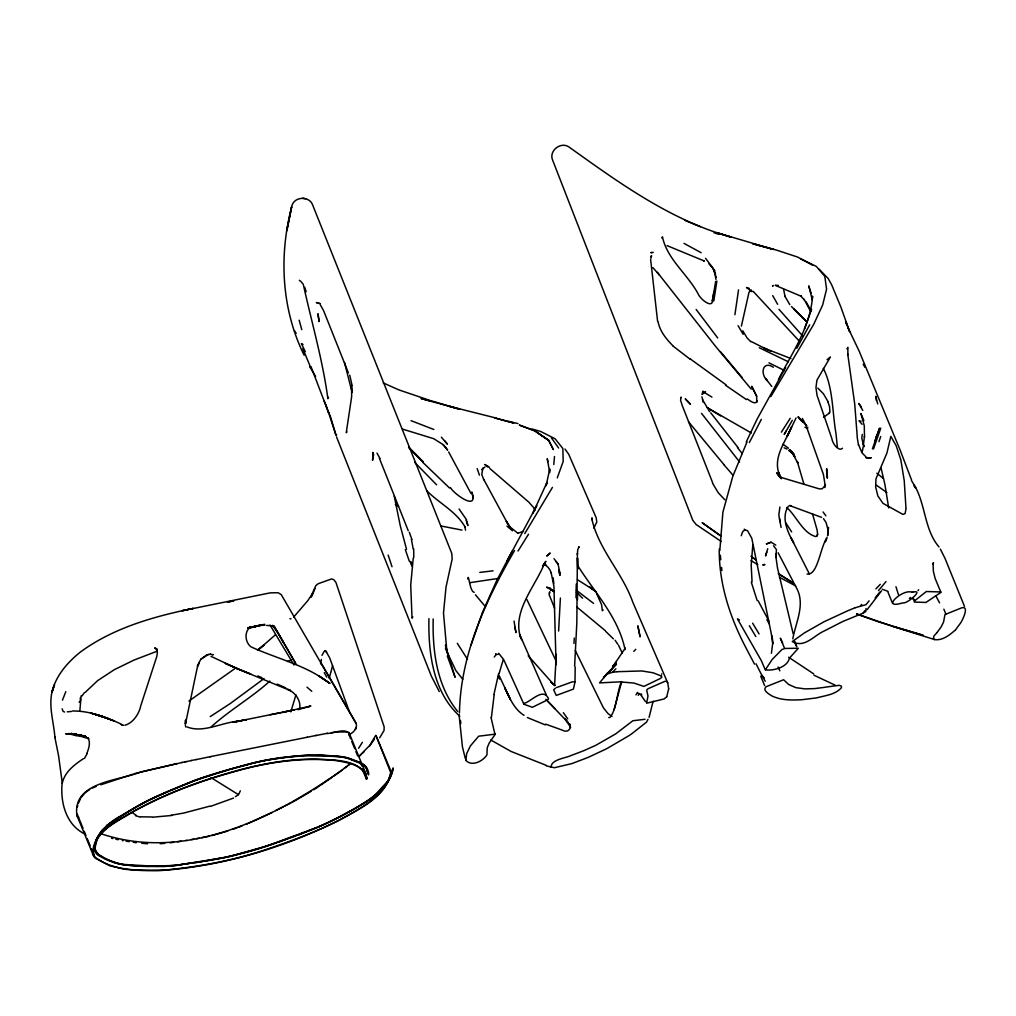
<?xml version="1.0" encoding="UTF-8"?>
<svg xmlns="http://www.w3.org/2000/svg" width="1016" height="1016" viewBox="0 0 1016 1016"><rect width="100%" height="100%" fill="white"/><g stroke="black" fill="none" stroke-linecap="round" stroke-linejoin="round"><path stroke-width="1.5" d="M577.558 593.026L577.507 599.808M549.745 471.411L549.77 468.973L546.075 485.775M905.98 509.016L905.078 513.613L902.919 514.413L882.955 503.326L877.849 495.922L875.665 487.045L875.982 478.815L886.943 452.971L890.842 436.359L896.175 445.719L900.836 459.829L904.253 480.847L905.967 508.165M348.882 733.171C344.348 727.824 333.261 733.679 326.809 733.476M576.263 584.086L575.983 597.7M578.612 547.395L579.133 546.697L577.736 549.694L577.38 554.33L577.405 553.606L576.834 622.77L574.624 665.963M185.445 723.798L185.534 720.052L185.407 724.04M668.68 688.873L667.741 682.917L632.828 602.272C622.44 572.656 598.399 549.339 591.782 518.592L591.782 519.62L592.049 517.728M185.42 724.154L197.193 667.931L199.326 662.686M575.208 666.928L574.98 682.117L573.405 689.115L556.285 695.427L553.682 689.813L555.549 688.061M776.351 550.583L775.983 557.454L775.703 553.784M558.61 631.05L560.388 598.03M573.976 643.471L574.281 638.061M668.668 688.912L666.75 696.633M824.903 487.566L825.094 485.026M373.139 452.577L372.542 460.337L373.672 454.546L372.567 452.463M554.558 685.635L556.285 654.38L556.07 664.731L553.91 586.168L551.18 572.859M752.78 545.198L751.192 565.137L752.056 581.876M459.461 712.902C460.477 654.495 485.927 600.177 514.591 550.494M812.356 298.564L812.559 296.075C810.514 326.746 792.188 352.831 778.447 379.387M553.796 464.541L554.495 456.552M94.628 846.887L96.368 839.673A106.477 37.465 -22.3 0 1 97.32 837.413L102.006 830.237L107.493 825.322M95.326 846.658L97.041 839.483A108.979 38.341 -22.3 0 1 97.714 837.844L98.971 835.355M352.019 392.582L351.549 385.28L351.65 396.672L346.253 432.714L346.951 431.876M651.104 258.026L651.561 255.664L650.685 256.743M827.722 535.407L828.535 527.355M661.721 673.786L661.784 674.243M549.224 595.249L549.631 591.858L549.364 593.496M863.6 443.522L864.464 436.258M465.874 759.841L466.636 753.999A28.854 10.147 -22.3 0 1 466.979 752.996L470.37 745.935L478.688 736.194L495.364 734.123L489.496 742.569A32.042 11.278 -22.3 0 0 488.925 743.712L487.515 747.001A22.314 7.849 -22.3 0 0 487.236 747.84L486.918 754.939C482.994 761.086 472.084 766.877 466.001 760.565L465.874 759.981M81.115 695.871L79.921 710.159M715.975 279.438L714.362 271.386L715.556 274.434L712.686 268.059M816.902 380.378L815.975 387.464L817.042 395.364L831.863 438.607C832.663 444.5 839.419 451.853 842.48 448.246M413.258 558.038L410.718 585.013L412.039 618.211L412.826 616.903M779.907 507.022L778.827 515.087L781.075 527.456M734.911 314.693L738.543 289.877M713.816 300.926L716.877 281.064M715.658 281.381L712.33 301.269L713.943 291.706M494.17 694.69L491.414 717.423M827.583 535.61L828.256 531.825M473.113 497.929L471.805 491.998C479.019 512.102 454.063 494.144 450.431 487.591M320.573 663.842L321.374 659.473M712.635 299.149C713.384 309.677 700.608 299.644 698.17 293.967C687.857 274.422 666.94 259.093 662.457 236.791L661.886 238.049M862.203 451.93L863.714 444.513M336.296 435.699L336.537 434.569M392.862 768.261C391.211 779.882 382.791 788.822 374.091 795.972A56.502 19.876 -22.3 0 1 368.224 800.367L355.079 808.482A162.306 57.099 -22.3 0 1 337.947 817.728L327.495 822.846A104.343 36.716 -22.3 0 1 318.91 826.694L266.738 846.049L230.746 856.145A129.273 45.491 -22.3 0 1 223.558 857.72L176.2 865.353L147.879 866.381A408.013 143.561 -22.3 0 1 137.947 865.962C124.371 865.48 110.325 863.092 98.819 855.447M493.928 694.436L498.678 673.494M77.762 805.345L77.254 807.301M78.321 803.516L80.645 798.284M365.747 773.455C354.8 758.952 333.172 760.159 316.84 759.104C283.134 758.571 249.961 766.242 217.945 776.16C186.449 785.863 155.562 798.297 127.076 814.972C112.649 823.532 93.18 833.552 92.748 852.894A56.452 19.863 -22.3 0 0 95.263 858.114L109.753 865.746L124.282 869.201A337.757 118.834 -22.3 0 0 158.61 870.674C221.285 866.648 282.537 848.055 338.76 820.534C358.965 809.053 385.978 797.509 391.35 772.173L375.933 735.381L390.652 772.401C388.671 785.52 378.473 795.147 368.389 802.767C338.087 823.519 303.492 836.854 268.897 848.576C235.064 860.247 199.619 866.75 164.046 870.115C141.11 870.077 115.468 872.109 95.923 857.796A55.537 19.533 -22.3 0 1 93.447 852.64C94.297 830.555 118.199 821.233 134.036 811.263C165.303 794.093 198.933 781.406 233.286 771.97C266.446 762.33 301.269 757.072 335.801 760.552C347.256 762.597 364.795 764.756 366.382 779.069L367.043 778.256L365.747 773.455L348.869 732.307M792.81 638.823C795.706 622.757 805.218 604.952 796.988 588.899L778.116 552.78M331.025 671.767L332.55 665.62M649.084 717.36L653.11 701.231M862.267 434.454L861.809 438.137L863.295 444.183M546.367 484.683L546.938 482.498L532.943 513.144L536.753 505.638L507.187 560.553M614.121 709.638L621.538 682.231M62.471 700.126L65.811 691.68M329.171 678.307L330.772 672.478M523.621 703.923L523.773 703.415C530.593 702.31 542.976 686.867 548.386 698.437A2.959 1.041 -22.3 0 1 547.383 699.948L532.359 707.288L523.913 704.228L503.631 659.511L498.615 653.25M621.5 681.711C616.864 691.68 616.547 710.336 609.841 717.512L608.724 717.563M499.059 673.71L503.25 659.689M290.817 711.886L295.961 694.804M767.728 548.704L765.556 555.942L766.763 552.158M872.414 448.945L879.564 428.142L874.801 441.109M875.728 438.468L876.567 435.889M880.72 436.537L878.942 441.668M471.005 645.211L482.46 612.394L496.608 580.784L512.255 551.015M873.557 448.869L880.77 428.142M574.891 681.825L572.275 681.863L556.755 687.502M705.548 391.579L702.031 394.487L702.907 391.096M741.248 535.724L742.709 531.609L744.931 529.844L747.598 530.784L751.789 538.29L771.385 634.2L772.668 643.636L771.411 653.301M557.263 477.888L563.194 461.429L562.851 448.526L555.142 438.81L540.728 431.495L532.016 428.968M804.482 328.892L811.593 309.309M86.804 753.504C88.735 748.678 90.894 742.633 87.922 737.794L88.748 738.708L71.056 733.4L85.23 736.613M375.641 735.508L369.786 745.376L358.775 756.501M827.075 537.286L825.221 541.896L826.592 538.582C820.395 546.976 817.664 576.021 807.072 574.027M747.027 441.897L732.765 476.415L722.909 512.115L719.823 550.57M545.655 724.141L562.305 730.136C567.322 733.209 572.135 729.12 569.481 723.671L570.598 727.583M666.725 696.709L664.21 698.919L646.595 703.224L647.789 697.128A72.377 25.463 -22.3 0 0 647.903 695.541L646.646 690.258L647.865 688.823L664.756 681.368L666.636 681.215L667.715 682.866M311.366 597.179L315.011 588.569M311.544 595.236L315.874 585.597L318.173 583.73L331.597 578.93L333.82 579.704L335.915 582.371L384.15 726.859L384.035 730.517L379.692 737.794M746.214 441.985L757.149 419.036L785.647 367.462M76.81 734.746L75.895 735.813L80.988 735.33L65.583 733.692L82.207 735.66L72.022 733.793L85.458 736.359M594.487 527.202L593.788 528.104L596.811 522.008L596.176 517.728L568.731 454.292L564.972 449.047M197.244 666.153L200.8 659.295L208.369 654.418M749.351 442.544L761.34 419.354M796.061 417.995L786.968 436.639L791.578 426.936C785.419 442.036 772.376 457.67 779.488 474.942L778.764 472.491L781.38 478.701M482.93 467.995L481.762 474.447L483.73 479.679M374.472 739.089L369.57 746.087M321.983 655.371L324.104 651.434M817.258 379.578L830.44 356.934L827.037 359.664M81.14 797.344L85.192 792.658L89.687 789.521M796.785 348.323L809.676 324.815M84.455 758.457L87.211 753.491M825.525 485.102L822.198 488.772L819.315 488.887L782.155 477.749L778.802 476.123L776.707 472.757L780.961 478.46M792.302 420.306L784.225 434.442L786.244 430.911M552.437 487.388L524.751 533.603M781.38 432.156L790.232 418.275M388.137 780.491L393.205 768.147C391.693 779.005 384.162 787.616 376.136 794.487A59.296 20.866 -22.3 0 1 364.922 802.742L349.898 811.543M770.801 396.634L813.676 324.396L822.63 305.067L826.58 289.154L824.789 276.301L816.293 266.395L800.621 258.813M99.339 834.72L99.72 834.085M635.978 694.88L637.489 692.391M467.69 578.968C468.732 571.703 469.582 592.112 474.243 592.277M518.033 551.053L528.498 534.238M358.61 748.259L362.369 742.328M638.226 695.325L639.305 693.636L638.277 693.217M387.871 780.936L375.603 794.499A58.268 20.498 -22.3 0 1 365.493 802.03L360.439 805.18A100.736 35.446 -22.3 0 1 357.81 806.742L356.197 807.682M312.522 593.585L307.784 600.659L293.573 617.207M82.093 695.897L84.29 692.798M79.134 702.272L80.543 700.291L80.213 697.967M793.648 542.417L793.458 542.849M211.379 726.732C229.489 710.197 251.562 697.675 269.9 681.076M854.977 607.822L848.627 610.387A12.383 4.356 -22.3 0 0 847.954 610.667L824.776 621.411A34.163 12.027 -22.3 0 0 823.519 622.046L804.431 632.879L792.239 641.579C804.786 648.551 813.854 635.368 824.509 630.847L842.924 621.411L863.079 613.156L864.857 610.667M543.433 564.769L545.884 561.353L543.344 565.226L544.652 563.067C535.14 586.88 512.013 610.972 520.611 637.578M542.582 565.963C545.02 562.254 550.304 569.354 551.358 573.24M936.892 632.689L940.956 627.19A22.314 7.849 -22.3 0 0 941.476 626.288L943.127 622.935A32.106 11.303 -22.3 0 0 943.597 621.817L944.969 614.553L962.025 607.708C969.188 606.019 963.066 618.757 961.39 621.652A28.854 10.147 -22.3 0 1 960.78 622.719L955.612 629.717M867.118 609.689L881.558 590.842M612.953 666.356L616.204 662.28L612.457 667.055L625.297 648.081L625.005 649.592C618.706 617.842 595.02 592.899 578.206 566.395M494.22 657.022L496.291 654.444L498.018 654.355M875.144 597.852L879.843 592.061M855.307 607.695L866.013 604.634L869.112 600.837M328.562 397.243L327.876 398.64C322.783 360.604 311.798 322.859 303.492 285.28M878.484 590.614L886.003 581.596M917.981 590.601L918.693 589.763M860.628 605.676L861.682 604.469M85.204 692.353L97.663 680.618L114.237 669.722L133.96 660.095L157.201 651.167M604.545 676.681L616.521 664.096L603.567 677.736L607.949 672.63L599.554 682.904L619.836 681.863L634.035 683.082L643.89 686.397L660.438 678.447L661.848 677.24L661.403 676.046M788.429 506.159C781.075 516.954 787.21 531.228 792.963 541.706L790.854 537.464L809.231 573.659M936.701 632.904L933.907 636.054L933.437 638.226L934.53 639.572C942.607 640.842 949.808 634.873 955.485 629.895M875.906 588.886L880.288 584.302M606.336 674.345L612.343 668.249M633.781 651.37L635.787 649.313M846.95 348.92L847.877 347.409L847.865 354.825L847.75 354.038L854.735 404.101L857.288 437.197M606.489 674.243L612.254 672.351L615.861 668.858M362.534 753.224L364.134 751.713M680.657 397.802L681.152 397.104L680.58 400.291L682.282 405.638L712.66 482.752M275.336 634.848L258.851 649.313M361.518 754.177L359.245 756.285M484.924 467.017L481.698 469.697M106.921 825.805L100.139 833.438C186.881 863.13 278.028 816.496 347.358 766.191M106.667 825.589L119.189 817.194M258.826 649.326L264.16 644.804L257.556 650.342M348.171 765.34L349.225 764.464M349.885 764.134L344.068 768.375M550.723 590.626L551.828 589.712M83.401 758.698C73.85 765.035 63.513 772.909 61.951 785.114C60.693 803.847 66.51 824.84 84.531 833.882M107.252 825.094L136.423 806.628A107.048 37.668 -22.3 0 1 158.356 795.49L169.621 790.638M264.058 678.574L230.149 703.631L210.21 716.623M234.607 668.795L188.925 701.053M200.8 659.295L206.845 654.825L210.502 654.228M342.024 770.23L333.426 776.364M320.103 785.558L332.283 777.151M932.917 563.893L933.513 562.699L932.612 564.248L933.12 563.74L933.348 571.271L935.126 578.409L940.943 592.379L925.919 602.45L914.451 602.069A2.959 1.041 -22.3 0 1 914.768 600.735L926.325 591.515L940.816 591.96M909.371 598.373L910.641 597.497M823.671 417.246L829.551 412.915L829.107 413.449L829.92 411.696L829.539 406.578L827.786 401.587M348.78 734.632C353.67 732.955 358.61 727.316 355.524 722.084L321.551 663.842M313.766 789.762L318.986 786.333M311.048 791.362L292.862 801.954M235.382 796.671L238.506 794.677L240.347 790.867M765.759 686.981C762.394 690.55 768.96 693.966 771.525 695.731C780.618 700.329 791.223 700.253 801.141 699.745A19.406 6.833 -22.3 0 0 802.043 699.694L815.835 697.992A15.57 5.474 -22.3 0 0 816.75 697.827C825.081 695.604 835.457 694.627 841.375 687.743L841.426 686.181L839.254 685.317L825.538 687.146A12.509 4.407 -22.3 0 1 824.827 687.273L824.725 687.299A17.107 6.02 -22.3 0 1 823.836 687.426L816.483 688.365A37.16 13.081 -22.3 0 1 814.146 688.619L804.926 688.886L795.82 687.642L788.657 684.492L783.603 679.742L766.445 686.575M119.837 816.788L136.728 806.768A106.337 37.414 -22.3 0 1 158.534 795.693M397.218 506.311L398.539 506.222L395.973 504.838M355.663 807.987L349.593 811.403M603.161 609.956L602.348 610.692L601.612 604.774L596.557 593.306M751.23 289.877L748.995 292.329L741.401 326.123M607.098 748.487L628.866 735.724A76.416 26.886 -22.3 0 0 631.927 733.628L646.481 722.173L648.018 719.328M606.425 748.843L589.496 756.768A19.469 6.858 -22.3 0 1 588.391 757.25L587.705 757.53A45.491 16.002 -22.3 0 1 585.064 758.584L572.592 763.321A15.431 5.436 -22.3 0 1 571.602 763.664L554.418 767.728L546.227 765.848M863.079 613.156L865.772 611.53L866.013 608.546M250.444 627.456L259.842 625.412L249.085 627.685L261.493 625.03L248.996 628.231C244.208 633.362 245.504 642.518 250.812 646.76C276.873 658.749 306.019 665.061 329.044 682.93L318.491 675.691L330.086 683.362L328.905 683.209M288.95 803.961L291.427 802.653M283.654 806.59L275.768 810.565M285.013 805.929L287.706 804.608M96.114 786.498L92.519 788.022M271.996 812.482L248.577 823.316M158.559 795.731L169.012 791.185M171.006 790.194L148.247 800.481L130.404 810.235A191.351 67.323 -22.3 0 0 120.726 816.064C108.026 821.436 81.026 847.433 103.467 857.491C108.115 859.879 112.979 861.873 118.021 863.232A116.23 40.894 -22.3 0 0 124.028 864.451L155.6 866.318M169.748 790.867L195.275 780.339L217.005 773.112A387.668 136.398 -22.3 0 1 228.752 769.633L254.851 762.66A137.947 48.539 -22.3 0 1 266.751 760.108L290.995 756.526A170.65 60.046 -22.3 0 1 300.85 755.688L322.161 755.332L341.706 756.857A130.048 45.758 -22.3 0 1 348.412 758.266L358.33 761.86L363.639 764.908A79.197 27.864 -22.3 0 1 366.408 767.969L368.579 774.916M170.358 790.334L172.555 789.394M172.669 789.635L177.698 787.514M173.279 789.089L174.727 788.48M176.162 787.87L193.18 780.987A104.115 36.627 -22.3 0 1 202.184 777.735L206.413 776.313A148.641 52.299 -22.3 0 1 210.299 775.056L235.268 767.626M179.134 786.905L193.231 781.253A103.454 36.398 -22.3 0 1 202.171 778.015M316.014 827.786L314.566 828.383M771.131 542.214L766.458 543.928L771.131 542.214L775.792 545.122M100.838 784.784L133.248 774.09M313.779 828.7L307.429 831.24M287.503 661.48L291.414 659.892M246.088 824.37L247.485 823.811M238.519 827.316L241.922 825.957M306.603 831.558L304.089 832.523M303.251 832.841L297.345 835.33M300.761 834.06L315.404 828.319A129.934 45.72 -22.3 0 0 349.783 811.492M299.047 834.695L299.911 834.377M296.456 835.381L297.307 835.063M296.481 835.647L293.078 836.625M294.742 836.016L295.593 835.698M293.941 836.587L294.767 836.282M293.103 836.892L290.589 837.806M292.24 836.93L288.9 838.137M210.376 806.437L233.553 798.055M288.912 838.416L284.925 839.559M287.274 838.721L288.061 838.441M283.362 840.13L285.725 839.559M284.937 839.838L280.416 841.172M282.588 840.677L270.764 844.55A146.52 51.549 -22.3 0 1 250.66 850.849L246.24 852.056M280.416 841.451L277.647 842.429M276.276 842.924L270.739 844.842A147.282 51.816 -22.3 0 1 250.546 851.167L243.878 852.97M232.778 829.31L237.02 827.862M202.882 777.773L229.375 769.595M517.716 533.26L523.418 531.381M398.056 505.968L397.485 506.159M390.652 772.401L391.35 772.173M227.851 831.012L211.773 835.571M209.88 806.145L183.794 813.041L171.171 815.238M231.292 769.036L251.587 763.587A146.774 51.638 -22.3 0 1 280.797 757.961M140.195 772.249C118.44 780.834 72.339 781.977 76.886 815.315L93.091 854.837M236.309 767.347L239.42 766.483M294.488 709.765L282.054 712.508L310.845 706.057L297.942 709.663L299.784 707.784C300.736 700.659 295.567 692.531 287.668 689.305L290.347 690.575L236.855 668.503L210.985 656.336M240.449 766.191L251.765 763.257A147.523 51.905 -22.3 0 1 281.115 757.593L304.508 755.307A192.532 67.742 -22.3 0 1 308.724 755.155L320.446 755.104M245.135 852.348L236.449 854.608A137.427 48.349 -22.3 0 1 224.917 857.288L206.731 860.615M241.694 853.554L242.773 853.262M239.522 854.113L240.601 853.834M209.461 836.193L201.841 837.667M238.442 854.393L236.284 854.939A138.278 48.654 -22.3 0 1 224.688 857.631L217.551 859.028M263.119 624.649L251.778 627.228L264.693 624.281M134.658 773.557L182.118 762.495M308.915 706.552L309.918 706.323M186.499 761.619L191.592 760.501M248.209 627.825L256.388 626.186L247.701 627.913M196.139 759.612L209.969 756.73M141.529 771.779L177.152 763.562M307.086 737.286L316.421 735.381M807.809 427.482L806.856 427.774M291.871 710.336L232.791 722.338L246.596 719.607L236.436 721.589M254.597 626.58L248.996 627.659L258.127 625.793L247.688 627.939M209.791 756.806L211.226 756.501M327.533 733.26L315.709 735.571M181.674 762.521L185.052 761.835M62.306 783.399L58.598 755.879L54.928 737.578C53.861 722.605 48.705 707.492 51.88 692.455C55.69 675.831 67.399 662.495 80.353 652.069C113.347 627.85 153.657 616.534 193.231 608.406L182.156 610.743L270.231 592.861L278.117 592.747L281.229 594.601L355.727 722.96M249.136 627.647L256.388 626.186M498.513 578.409L469.9 582.663M270.218 714.769L280.81 712.699M191.16 760.54L196.38 759.511M185.001 761.911L186.677 761.517M238.557 721.157C221.691 722.351 203.073 733.45 187.122 726.923M210.871 756.539L307.315 737.222M228.943 601.79L233.744 600.9L227.381 602.056M191.465 839.546L193.942 839.089M216.941 859.142L205.13 861.187M196.494 838.632L199.136 838.162M204.699 860.946L203.695 861.428M202.54 861.301L203.987 861.073M202.971 861.543L200.393 861.657M201.536 861.784L196.66 862.254M199.377 862.127L197.866 862.368M253.073 627.012L255.867 626.58M197.117 862.495L195.605 862.736M337.121 731.99L347.586 731.939M195.91 862.381L175.006 865.645M193.662 862.736L194.412 862.609M192.138 862.965L178.105 864.959M170.028 842.823L173.634 842.302M177.229 841.781L181.204 841.197M186.106 840.486L186.944 840.359M280.797 757.949L304.089 755.675A192.075 67.577 -22.3 0 1 308.293 755.523L338.303 756.602A134.01 47.155 -22.3 0 1 347.345 758.228L361.213 763.651A89.802 31.598 -22.3 0 1 364.109 765.747L365.608 767.423A99.581 35.039 -22.3 0 1 366.903 769.722C367.944 775.779 369.887 775.513 367.716 769.696A102.832 36.182 -22.3 0 0 366.293 767.118L364.769 765.429A90.627 31.89 -22.3 0 0 361.848 763.321L347.916 757.885A134.734 47.409 -22.3 0 0 338.823 756.247L321.31 755.117M911.898 592.226C902.525 588.518 880.288 609.524 901.954 603.085A57.379 20.193 -22.3 0 1 904.418 602.78C907.885 602.666 923.988 589.547 913.295 592.049M612.254 672.351L616.941 671.741M331.406 732.701L335.826 732.079M911.974 592.214L913.244 592.061M177.406 865.048L167.119 866.013M479.781 572.402L493.065 570.827M174.346 865.721L164.211 866.521M124.828 725.233C132.448 723.456 139.065 714.299 140.729 705.866L156.731 656.679L157.391 652.843L156.781 649.808L154.686 647.852L157.277 649.135M617.233 671.703L641.502 670.966A35.903 12.636 -22.3 0 1 642.43 671.043L653.072 672.77L661.378 676.034M152.578 817.207L171.831 815.467M445.478 645.096L447.027 652.882L443.497 613.054L446.011 587.159L452.171 559.003L451.777 553.415L312.674 205.041C309.448 195.758 294.45 196.266 291.846 205.842L286.804 230.848L291.668 206.794C278.803 255.93 281.483 309.296 304.127 355.206M160.236 843.737L164.833 843.331M67.297 711.822L71.412 711.479M653.25 252.412L650.786 252.616L652.208 252.59M258.255 625.627L264.96 625.158M645.071 719.277L632.854 720.75L615.734 733.857L595.871 745.274A21.666 7.62 -22.3 0 1 594.5 745.896L584.581 750.354A37.262 13.106 -22.3 0 1 581.851 751.434L573.469 754.621A16.904 5.944 -22.3 0 1 572.478 754.99L572.364 755.028A12.522 4.407 -22.3 0 1 571.589 755.282C565.95 758.215 550.697 759.333 551.129 767.359M166.497 866.051L156.248 866.318M861.111 421.17L859.028 420.815L862.051 424.307M163.589 866.546L142.291 866.369L123.482 864.819A117.221 41.25 -22.3 0 1 117.45 863.587L113.678 862.457M72.428 710.997C89.446 710.755 105.766 717.067 121.031 724.04M266.649 625.437L273.406 625.945L272.415 625.335L277.8 632.727L295.389 662.915M151.841 816.966L140.64 816.826M775.233 285.305L778.269 285.369M815.797 536.6C802.792 533.07 796.684 516.395 786.778 507.505M289.877 618.719L291.046 618.82M147.599 843.813L141.719 843.242M136.347 842.747L133.236 842.264M790.842 505.676L789.521 505.524L821.614 517.36M324.625 650.812L325.996 651.002L325.044 650.799L326.669 652.12L326.161 651.688L329.705 657.949L349.39 711.67M302.476 198.272L305.625 198.717M82.106 735.495L68.542 733.565L82.093 735.571M126.162 841.197L129.121 841.68M461.912 530.073L441.096 526.009M487.312 466.763L489.483 467.157M303.047 344.526L301.384 343.573L305.257 351.638M85.534 736.359L73.952 734.06L85.827 736.587M111.608 838.314L112.852 838.556M115.849 839.241L118.199 839.711M122.276 840.6L122.987 840.753M86.004 736.613L76.01 734.441L86.347 736.867M210.109 654.126L213.195 654.812L212.484 654.634M508.838 421.399L517.919 423.57M495.643 417.932L448.704 406.121L459.804 409.257L430.022 400.469L398.767 389.852L383.197 382.918M550.583 588.201L546.557 587.172L554.342 591.63M752.881 243.802L776.707 250.165L797.598 257.048L812.559 265.201M752.869 243.802L773.417 249.415L716.471 232.562L731.164 237.16C670.738 220.32 619.265 182.931 568.935 146.964C560.603 141.262 548.462 150.99 552.704 160.325L692.81 520.332L696.138 524.523L721.258 541.49M431.597 401.422L421.043 398.513L454.812 407.848M739.445 619.963L737.451 618.909L761.34 660.654L764.87 668.858M893.801 626.72L934.53 639.572M804.951 427.342L807.644 428.155M749.3 288.404L746.519 287.503L752.005 291.706M135.471 815.632L139.916 817.067M714.083 232.778L718.553 234.239M882.244 589.28L887.895 591.274M790.931 358.559L763.829 348.005L770.75 351.295M402.501 429.095L433.743 438.709L443.192 444.69M775.525 285.445L801.446 296.38L800.595 295.91L804.482 299.961L804.062 299.314L810.362 310.807M112.814 861.873L110.998 861.2A288.036 101.346 -22.3 0 1 105.55 858.85L103.823 858.012M703.364 260.617L704.431 261.048L667.067 245.631M773.354 367.271C763.321 360.375 759.549 372.859 767.08 380.619L765.759 378.485M411.061 420.675L433.845 429.489M546.227 765.34L511.188 751.497L490.817 740.029M684.771 220.358L700.443 226.733M527.355 717.537L545.351 724.916M257.835 675.957L261.95 677.659M856.678 613.994L878.142 621.754L923.138 635.267L893.496 626.605L856.615 613.893M788.429 361.823L759.269 347.739M784.136 447.815L786.981 449.072M277.228 684.136L285.725 687.895M703.021 391.655L711.949 397.129M914.26 486.613L915.733 488.086L914.159 485.343M813.968 675.221L835.317 685.254M289.547 690.194L290.347 690.575M485.699 465.366L488.01 466.471M767.563 349.771L750.976 341.414M768.947 362.826L784.517 370.535M64.554 712.038L63.005 711.263L62.167 708.762M795.68 585.927L779.374 577.279M751.395 433.019L707.327 407.708L720.611 415.912M103.086 857.288L99.466 855.116M683.997 243.37L701.154 252.717M485.75 465.137L488.15 466.471M751.014 560.641L757.771 564.604M577.444 579.692L595.617 591.236M778.281 573.773L792.963 582.816L779.462 574.281M238.341 794.588L211.023 777.608M788.607 450.329L793.471 453.923M747.255 398.958C749.554 400.329 755.967 405.867 757.314 400.533L756.704 402.171L756.666 396.215L751.777 386.423L756.666 396.215M538.315 433.197L534.632 430.784L519.494 425.132L534.632 430.784L548.729 440.373L553.314 449.504L548.729 440.373L538.315 433.197L548.729 440.373M788.619 657.225L813.714 673.875M751.929 557.136L755.777 559.702M552.018 590.08L550.507 589.039L554.228 591.541M484.543 464.477L487.07 466.192M725.513 385.229L746.404 399.567M551.65 589.826L553.872 591.363M132.804 812.99L136.322 815.442M750.989 556.26L755.917 559.689M876.605 485.33L886.892 492.544M726.008 384.797L690.093 358.788M721.258 536.346L702.145 522.694L720.319 535.495M596.443 591.909L589.432 586.905L595.528 591.274M865.899 456.781L861.962 452.819L858.482 444.564M783.006 444.233L788.505 448.208M576.758 606.958L605.434 630.796M612 716.496L607.911 713.448L603.364 707.733L575.285 650.519M576.428 590.309L593.573 603.377M672.668 345.808L689.991 359.105M524.015 715.315C514.109 709.13 509.588 697.967 504.787 687.895L510.4 699.478L499.148 675.615M876.846 473.24L883.412 478.498M509.753 526.707L506.425 521.538L509.753 526.707L517.855 533.248M489.826 468.49L528.891 502.221L533.375 507.352M506.933 526.085L512.458 530.797M555.168 685.444L550.761 681.685L554.038 684.911L528.168 655.739M426.898 490.868C439.128 503.25 456.108 511.416 464.934 526.796M306.984 687.172L311.76 691.274M806.793 425.717L803.11 422.097M459.791 716.204C432.981 691.998 428.244 652.856 428.93 618.655M792.683 453.06L790.321 450.926L794.131 454.533L789.61 449.656L793.674 454.622L794.893 456.73L791.845 452.285L797.814 462.953L797.281 461.505L803.796 483.654M395.376 504.292L396.304 505.155M422.681 462.255L449.529 488.01M605.866 631.546L613.41 638.874M652.869 267.64L659.384 274.942L657.327 272.313M576.478 592.264L582.562 598.183M806.196 321.196L793.801 309.016L807.022 322.034M773.519 545.757L776.542 549.77M495.567 653.732L496.291 654.444M791.502 306.565L806.844 321.767M409.473 448.132L423.316 461.975M408.623 447.319L423.151 461.95L409.385 448.069M547.433 700.938L568.008 722.44L564.667 718.464L570.243 726.732M817.855 388.112L823.468 393.814L828.167 401.892M744.245 529.145L744.931 529.844M819.048 269.138L828.205 278.536L831.583 284.632L840.854 306.959L849.655 331.686L845.591 321.488L846.773 324.714M414.668 462.344L436.613 484.822M545.859 699.275L555.092 708.787M746.862 337.655L750.672 341.655M752.958 291.135L799.186 340.982M724.827 499.783L718.236 492.735L712.534 483.197M672.655 345.504C666.077 338.861 659.803 331.013 658.025 321.602M801.002 419.799L803.275 422.339L798.322 416.7M778.967 309.321L802.462 335.737M798.005 417.093L801.154 420.637M771.754 386.436L765.899 378.879M441.389 437.21L447.421 444.144L444.589 440.715M723.9 464.744L732.879 475.069M709.003 263.893L714.883 270.675M462.763 679.31L455.841 670.509L446.38 650.659M756.018 663.778L761.771 675.132L764.286 678.066M720.344 351.561L742.277 377.711M751.256 389.153L715.886 346.748L659.232 274.739M475.45 594.805L485.546 606.831M688.505 421.767L723.887 464.541M303.238 284.302L300.647 281.178A2.959 2.527 -80.5 0 1 299.364 280.276M555.93 561.442L558.051 564.045L560.26 574.865M640.169 693.992L645.528 701.675M737.451 447.561L742.252 453.593M739.572 461.937L701.523 413.36M737.921 447.434L710.743 412.852M705.498 258.255L712.61 267.64M696.163 309.461L717.702 337.947M861.339 406.895L858.749 403.441L862.774 410.464M554.05 558.686L558.051 564.045M911.454 480.53L915.556 487.274C925.678 506.489 924.827 530.517 939 546.925M823.087 511.975L825.83 515.772M551.345 437.769L558.61 448.031M563.359 712.648L567.728 718.909M459.054 508.978L466.535 519.735M457.708 711.505C436.702 685.724 432.448 651.091 433.184 618.922M615.074 640.22L617.931 644.436M823.506 518.693L826.084 522.542L828.37 531.216M294.45 330.746L296.164 333.311M802.373 418.427L805.828 424.891L823.417 474.459L825.17 485.496M785.724 522.846L791.654 531.901M320.434 305.041L323.533 310.515L348.399 372.897M457.302 643.306L467.449 659.219M315.633 376.403L309.601 366.573M742.76 330.81L746.455 336.842M759.079 633.946L752.602 623.176M270.027 625.018L294.03 665.023M755.79 636.499L749.376 625.754M738.073 325.704L743.166 334.302M703.859 401.904L709.6 411.632M784.822 296.113L789.775 304.559M887.92 592.036L892.505 603.326M823.29 368.389C833.222 387.325 832.218 412.191 836.016 433.73L837.4 447.319M296.266 664.426L273.977 625.945L283.413 642.29M766.902 619.76L769.264 623.888M940.372 549.161L945.045 558.444L964.476 606.349M507.848 523.9L483.654 479.298M772.706 295.618L777.634 304.305M863.219 364.236L864.997 367.386M324.231 672.643L326.771 677.139M761.771 675.132L765.2 681.266M806.005 301.65L811.365 311.277M754.507 664.147L744.817 645.643C729.437 615.671 718.947 583.12 719.252 549.123M862.889 443.903L864.375 446.621M768.871 620.954L758.203 600.9M377 453.085L379.971 458.534M448.678 452.018L470.98 493.459M936.092 596.29L939.571 602.882M533.73 507.771L535.026 510.235M439.268 691.566L431.394 676.212L336.588 437.07M554.622 608.241L549.478 595.478M794.626 642.252L796.747 646.659L794.779 641.363M782.65 643.014L780.326 638.162L784.187 647.459M618.642 645.49L622.402 653.377M526.872 599.478L556.489 661.861M76.886 815.315L77.915 817.55M778.091 667.004L779.856 670.814M498.31 676.338L499.555 679.082M78.08 816.165L78.626 817.347M546.24 694.817L519.633 634.416L521.576 639.661M911.555 479.971L899.82 449.301L859.168 351.168L848.017 327.736M760.73 676.161L764.603 685.571M302.844 348.704L310.579 367.246M943.851 609.181L945.845 613.981M863.867 420.599L860.92 413.499L864.286 425.818L864.502 437.274M348.882 734.454L350.634 738.746M351.815 741.617L354.749 748.767M355.918 751.637L357.683 755.929M360.032 761.644L361.785 765.95M362.966 768.807L367.068 778.827M362.28 769.087L366.382 779.069M78.207 816.597L82.994 828.281M84.201 831.202L85.992 835.584M87.186 838.505L90.183 845.807M91.377 848.716L93.777 854.558M494.856 733.908L491.033 717.499M379.413 458.356L408.229 530.682M410.083 561.581L411.823 566.014M447.307 655.993L455.079 677.304L445.567 645.579M410.832 561.48L411.95 564.337M702.462 399.644L703.529 402.4L701.916 396.875M335.737 434.505L328.257 411.594L327.901 410.655L328.981 413.614L311.023 366.687M325.679 404.838L327.139 408.673M324.206 401.015L328.257 411.594M445.44 648.233L445.808 649.237M757.123 600.494L751.332 582.27M409.321 532.32L411.963 539.585M477.164 468.592L479.412 475.145M405.359 549.707L409.308 561.2M335.877 434.823L329.997 415.1M388.15 555.079L392.024 566.725M185.344 725.411L185.877 727.075M811.124 293.332L808.761 285.877L812.254 299.796M304.762 287.363L306.159 291.744M895.972 586.74L898.411 594.563M406.54 549.275L400.279 525.78L394.221 496.1M812.419 513.639L817.131 530.047L817.626 534.556L816.585 536.397L817.626 534.264M641.363 693.953L641.668 695.02M299.174 320.205L301.765 329.667M785.038 296.481L783.603 289.255M881.113 468.185L884.949 484.683L888.683 507.949M351.447 389.89L344.513 362.483M547.992 461.696L547.23 458.673L549.745 472.63M877.722 403.949L875.805 396.291L876.338 400.507M793.204 633.92L777.507 568.071L776.021 557.568M465.341 758.66L462.445 746.874L459.041 714.515M349.72 375.158L352.031 385.166M77.419 814.21L77.61 815.137M464.833 526.44L465.544 530.212M411.391 539.318L413.207 549.097M514.972 627.215L515.938 632.6L514.045 621.055M857.288 437.896L858.482 445.122M771.995 635.826L773.074 643.509M553.085 577.698L553.834 583.286M779.551 518.503L779.971 521.653M716.09 277.266L715.924 276.034M460.451 720.484L460.845 723.519M826.491 468.998L827.176 478.053M54.813 736.638L54.928 737.578M650.608 259.207L657.568 321.043M720.306 555.168L720.788 559.753M721.589 567.411L721.906 570.471M826.77 468.681L827.443 477.787M577.774 569.087L577.507 557.936L577.723 568.389M413.702 548.843L413.766 557.606M98.539 855.586A69.926 24.6 -22.3 0 1 94.336 846.988M99.187 855.256A69.291 24.384 -22.3 0 1 95.021 846.76M349.466 811.352A129.718 45.644 -22.3 0 1 316.065 827.875M765.378 669.785C771.614 671.03 786.981 668.083 789.33 658.533A72.352 25.451 -22.3 0 1 790.842 656.59L798.309 648.259L785.165 648.437L781.977 649.503L772.122 659.536L765.378 669.785M355.765 728.243L355.46 729.259L355.765 728.243M52.692 689.928L51.88 692.455L54.483 684.886L52.692 689.928M550.012 553.174L546.989 555.917L550.012 553.174M773.176 285.572L772.592 285.966L773.176 285.572M763.74 564.693L762.762 564.985L764.946 564.502L763.74 564.693M870.991 457.86L866.178 457.683L870.991 457.86M544.995 564.629L545.655 564.706L544.995 564.629M513.601 422.999L494.741 417.906L513.601 422.999M320.116 303.67L316.459 302.565L320.116 303.67M103.95 717.08L90.983 713.118L108.483 718.642L93.891 713.88L103.95 717.08M123.025 725.233L121.399 724.611L123.025 725.233M101.956 716.471L99.187 715.505L114.554 721.081L101.956 716.471M250.66 674.053L236.855 668.503L250.66 674.053M237.274 668.617L225.438 663.448L237.274 668.617M913.549 599.059L912.647 598.361L914.679 600.558L913.549 599.059M687.781 401.434L685.254 398.844L690.499 404.279L687.781 401.434M445.478 447.129L443.052 444.564L447.599 450.139L445.478 447.129M467.258 523.189L466.255 520.205L467.881 525.602L467.258 523.189M640.055 636.638L637.883 626.047L640.055 636.638M319.062 321.437L318.008 313.982L319.062 321.437M559.473 572.668L559.041 569.951L559.803 575.208L559.473 572.668"/></g></svg>
